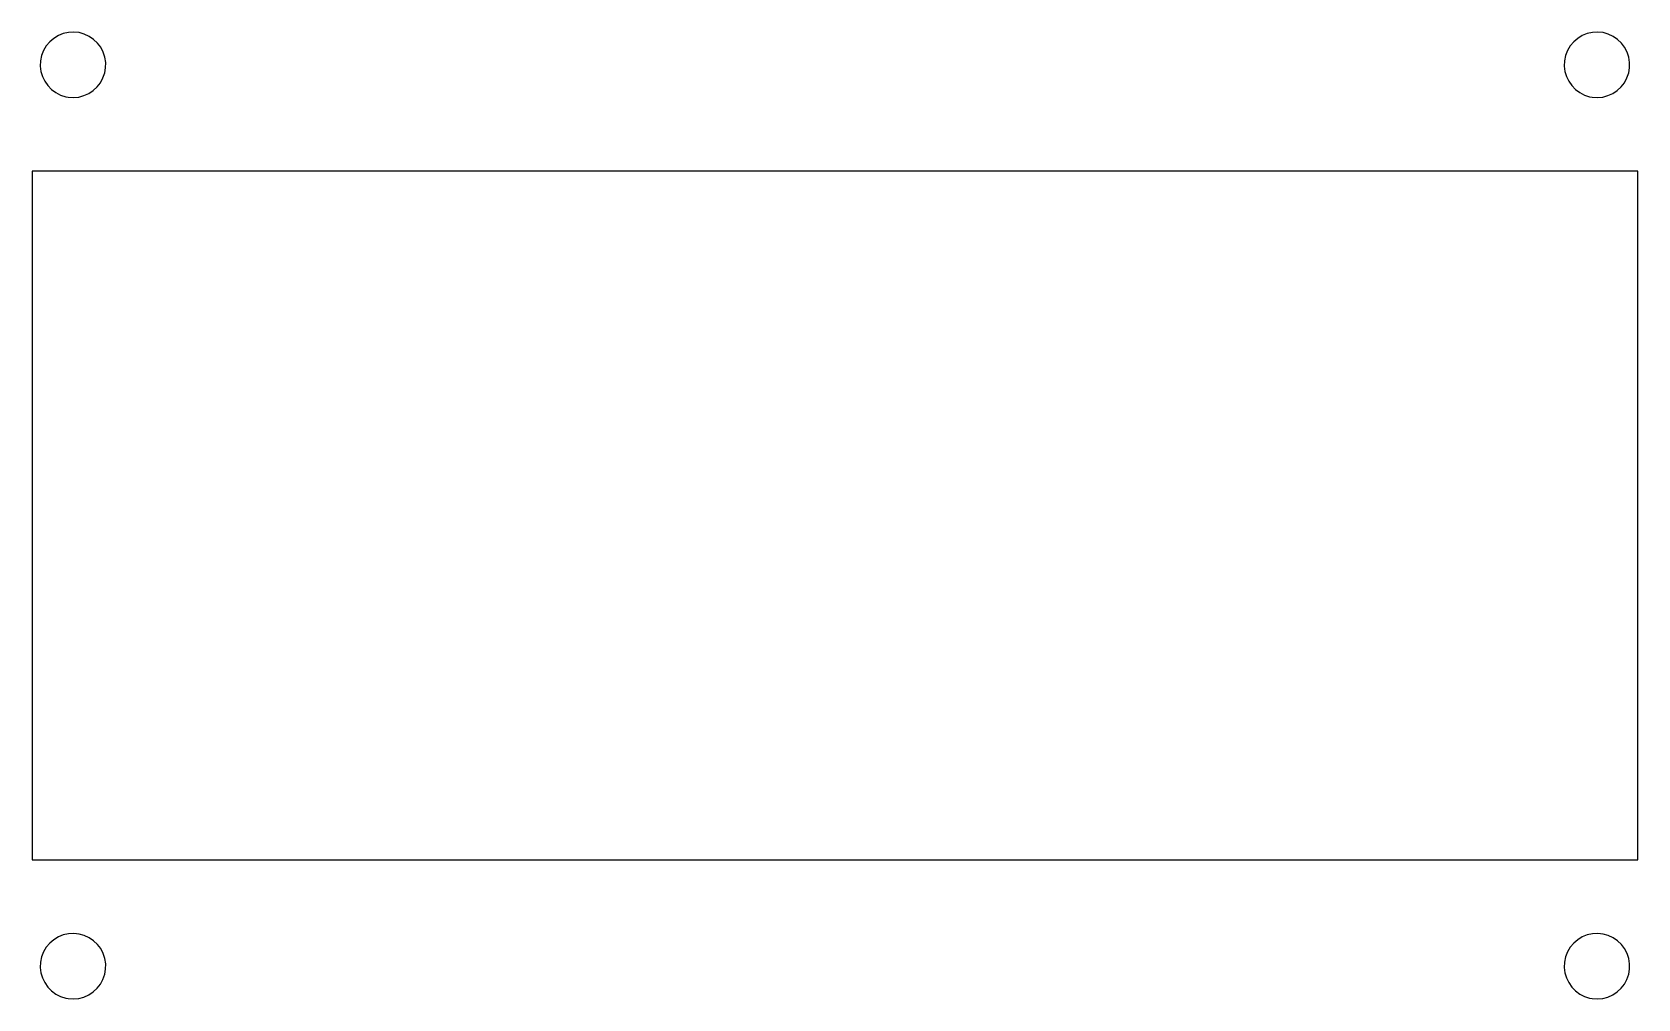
# Model space of a CAD drawing. Header units: metres. Extents: x 0 to 98.1, y -8.5 to 50.6.
import ezdxf

# ---------------------------------------------------------------- set-up
doc = ezdxf.new("R2010")
doc.units = ezdxf.units.M

msp = doc.modelspace()

# ---------------------------------------------------------------- linework, layer by layer
for p, q in [((1.32442, 50.218), (1.07692, 50.0053)), ((1.60323, 50.3877), (1.32442, 50.218)), ((1.90591, 50.5097), (1.60323, 50.3877)), ((2.22441, 50.5809), (1.90591, 50.5097)), ((2.55025, 50.5994), (2.22441, 50.5809)), ((2.87476, 50.5646), (2.55025, 50.5994)), ((3.18929, 50.4775), (2.87476, 50.5646)), ((3.48544, 50.3404), (3.18929, 50.4775)), ((3.75537, 50.1569), (3.48544, 50.3404)), ((3.99187, 49.932), (3.75537, 50.1569)), ((94.4244, 50.218), (94.1769, 50.0053)), ((94.7032, 50.3877), (94.4244, 50.218)), ((95.0059, 50.5097), (94.7032, 50.3877)), ((95.3244, 50.5809), (95.0059, 50.5097)), ((95.6503, 50.5994), (95.3244, 50.5809)), ((95.9748, 50.5646), (95.6503, 50.5994)), ((96.2893, 50.4775), (95.9748, 50.5646)), ((96.5854, 50.3404), (96.2893, 50.4775)), ((96.8554, 50.1569), (96.5854, 50.3404)), ((97.0919, 49.932), (96.8554, 50.1569)), ((0.582947, 49.17), (0.515762, 48.8507)), ((0.701187, 49.4742), (0.582947, 49.17)), ((0.86731, 49.7551), (0.701187, 49.4742)), ((1.07692, 50.0053), (0.86731, 49.7551)), ((4.18864, 49.6716), (3.99187, 49.932)), ((4.34045, 49.3827), (4.18864, 49.6716)), ((4.44325, 49.073), (4.34045, 49.3827)), ((4.49431, 48.7506), (4.44325, 49.073)), ((93.683, 49.17), (93.6158, 48.8507)), ((93.8012, 49.4742), (93.683, 49.17)), ((93.9673, 49.7551), (93.8012, 49.4742)), ((94.1769, 50.0053), (93.9673, 49.7551)), ((97.2887, 49.6716), (97.0919, 49.932)), ((97.4405, 49.3827), (97.2887, 49.6716)), ((97.5433, 49.073), (97.4405, 49.3827)), ((97.5943, 48.7506), (97.5433, 49.073)), ((0.515762, 48.8507), (0.501419, 48.5246)), ((0.501419, 48.5246), (0.540283, 48.2006)), ((0.540283, 48.2006), (0.631332, 47.8872)), ((4.33047, 47.7942), (4.43716, 48.1026)), ((4.43716, 48.1026), (4.49226, 48.4243)), ((4.49226, 48.4243), (4.49431, 48.7506)), ((93.6158, 48.8507), (93.6014, 48.5246)), ((93.6014, 48.5246), (93.6403, 48.2006)), ((93.6403, 48.2006), (93.7313, 47.8872)), ((97.4305, 47.7942), (97.5372, 48.1026)), ((97.5372, 48.1026), (97.5923, 48.4243)), ((97.5923, 48.4243), (97.5943, 48.7506)), ((0.631332, 47.8872), (0.772141, 47.5927)), ((0.772141, 47.5927), (0.958969, 47.3251)), ((0.958969, 47.3251), (1.18681, 47.0915)), ((1.18681, 47.0915), (1.44965, 46.898)), ((3.73572, 47.0274), (3.97502, 47.2493)), ((3.97502, 47.2493), (4.17505, 47.5072)), ((4.17505, 47.5072), (4.33047, 47.7942)), ((93.7313, 47.8872), (93.8721, 47.5927)), ((93.8721, 47.5927), (94.059, 47.3251)), ((94.059, 47.3251), (94.2868, 47.0915)), ((94.2868, 47.0915), (94.5496, 46.898)), ((96.8357, 47.0274), (97.075, 47.2493)), ((97.075, 47.2493), (97.2751, 47.5072)), ((97.2751, 47.5072), (97.4305, 47.7942)), ((1.44965, 46.898), (1.74043, 46.7498)), ((1.74043, 46.7498), (2.05145, 46.6509)), ((2.05145, 46.6509), (2.19954, 46.6227)), ((2.19954, 46.6227), (2.52513, 46.6001)), ((2.52513, 46.6001), (2.85004, 46.6309)), ((2.85004, 46.6309), (3.16563, 46.714)), ((3.16563, 46.714), (3.4635, 46.8474)), ((3.4635, 46.8474), (3.73572, 47.0274)), ((94.5496, 46.898), (94.8404, 46.7498)), ((94.8404, 46.7498), (95.1514, 46.6509)), ((95.1514, 46.6509), (95.2995, 46.6227)), ((95.2995, 46.6227), (95.6251, 46.6001)), ((95.6251, 46.6001), (95.95, 46.6309)), ((95.95, 46.6309), (96.2656, 46.714)), ((96.2656, 46.714), (96.5635, 46.8474)), ((96.5635, 46.8474), (96.8357, 47.0274)), ((98.1, 42.1), (0, 42.1)), ((0, 42.1), (0, 0)), ((98.1, 0), (98.1, 42.1)), ((0, 0), (98.1, 0)), ((1.32442, -4.88196), (1.07692, -5.0947)), ((1.60323, -4.71231), (1.32442, -4.88196)), ((1.90591, -4.59026), (1.60323, -4.71231)), ((2.22441, -4.51907), (1.90591, -4.59026)), ((2.55025, -4.50063), (2.22441, -4.51907)), ((2.87476, -4.53542), (2.55025, -4.50063)), ((3.18929, -4.62253), (2.87476, -4.53542)), ((3.48544, -4.75963), (3.18929, -4.62253)), ((3.75537, -4.94307), (3.48544, -4.75963)), ((94.4244, -4.88196), (94.1769, -5.0947)), ((94.7032, -4.71231), (94.4244, -4.88196)), ((95.0059, -4.59026), (94.7032, -4.71231)), ((95.3244, -4.51907), (95.0059, -4.59026)), ((95.6503, -4.50063), (95.3244, -4.51907)), ((95.9748, -4.53542), (95.6503, -4.50063)), ((96.2893, -4.62253), (95.9748, -4.53542)), ((96.5854, -4.75963), (96.2893, -4.62253)), ((96.8554, -4.94307), (96.5854, -4.75963)), ((0.701187, -5.62576), (0.582947, -5.92995)), ((0.86731, -5.34485), (0.701187, -5.62576)), ((1.07692, -5.0947), (0.86731, -5.34485)), ((3.99187, -5.16797), (3.75537, -4.94307)), ((4.18864, -5.42834), (3.99187, -5.16797)), ((4.34045, -5.71724), (4.18864, -5.42834)), ((4.44325, -6.02699), (4.34045, -5.71724)), ((93.8012, -5.62576), (93.683, -5.92995)), ((93.9673, -5.34485), (93.8012, -5.62576)), ((94.1769, -5.0947), (93.9673, -5.34485)), ((97.0919, -5.16797), (96.8554, -4.94307)), ((97.2887, -5.42834), (97.0919, -5.16797)), ((97.4405, -5.71724), (97.2887, -5.42834)), ((97.5433, -6.02699), (97.4405, -5.71724)), ((0.515762, -6.24933), (0.501419, -6.57538)), ((0.501419, -6.57538), (0.540283, -6.89941)), ((0.582947, -5.92995), (0.515762, -6.24933)), ((4.43716, -6.99738), (4.49226, -6.67569)), ((4.49431, -6.34933), (4.44325, -6.02699)), ((4.49226, -6.67569), (4.49431, -6.34933)), ((93.6158, -6.24933), (93.6014, -6.57538)), ((93.6014, -6.57538), (93.6403, -6.89941)), ((93.683, -5.92995), (93.6158, -6.24933)), ((97.5372, -6.99738), (97.5923, -6.67569)), ((97.5943, -6.34933), (97.5433, -6.02699)), ((97.5923, -6.67569), (97.5943, -6.34933)), ((0.540283, -6.89941), (0.631332, -7.21281)), ((0.631332, -7.21281), (0.772141, -7.50723)), ((0.772141, -7.50723), (0.958969, -7.77484)), ((0.958969, -7.77484), (1.18681, -8.0085)), ((3.97502, -7.85066), (4.17505, -7.59277)), ((4.17505, -7.59277), (4.33047, -7.3058)), ((4.33047, -7.3058), (4.43716, -6.99738)), ((93.6403, -6.89941), (93.7313, -7.21281)), ((93.7313, -7.21281), (93.8721, -7.50723)), ((93.8721, -7.50723), (94.059, -7.77484)), ((94.059, -7.77484), (94.2868, -8.0085)), ((97.075, -7.85066), (97.2751, -7.59277)), ((97.2751, -7.59277), (97.4305, -7.3058)), ((97.4305, -7.3058), (97.5372, -6.99738)), ((1.18681, -8.0085), (1.44965, -8.20198)), ((1.44965, -8.20198), (1.74043, -8.35014)), ((1.74043, -8.35014), (2.05145, -8.44905)), ((2.05145, -8.44905), (2.19954, -8.47729)), ((2.19954, -8.47729), (2.52513, -8.49983)), ((2.52513, -8.49983), (2.85004, -8.46912)), ((2.85004, -8.46912), (3.16563, -8.38597)), ((3.16563, -8.38597), (3.4635, -8.25261)), ((3.4635, -8.25261), (3.73572, -8.07257)), ((3.73572, -8.07257), (3.97502, -7.85066)), ((94.2868, -8.0085), (94.5496, -8.20198)), ((94.5496, -8.20198), (94.8404, -8.35014)), ((94.8404, -8.35014), (95.1514, -8.44905)), ((95.1514, -8.44905), (95.2995, -8.47729)), ((95.2995, -8.47729), (95.6251, -8.49983)), ((95.6251, -8.49983), (95.95, -8.46912)), ((95.95, -8.46912), (96.2656, -8.38597)), ((96.2656, -8.38597), (96.5635, -8.25261)), ((96.5635, -8.25261), (96.8357, -8.07257)), ((96.8357, -8.07257), (97.075, -7.85066))]:
    msp.add_line(p, q)

doc.saveas('drawing.dxf')
